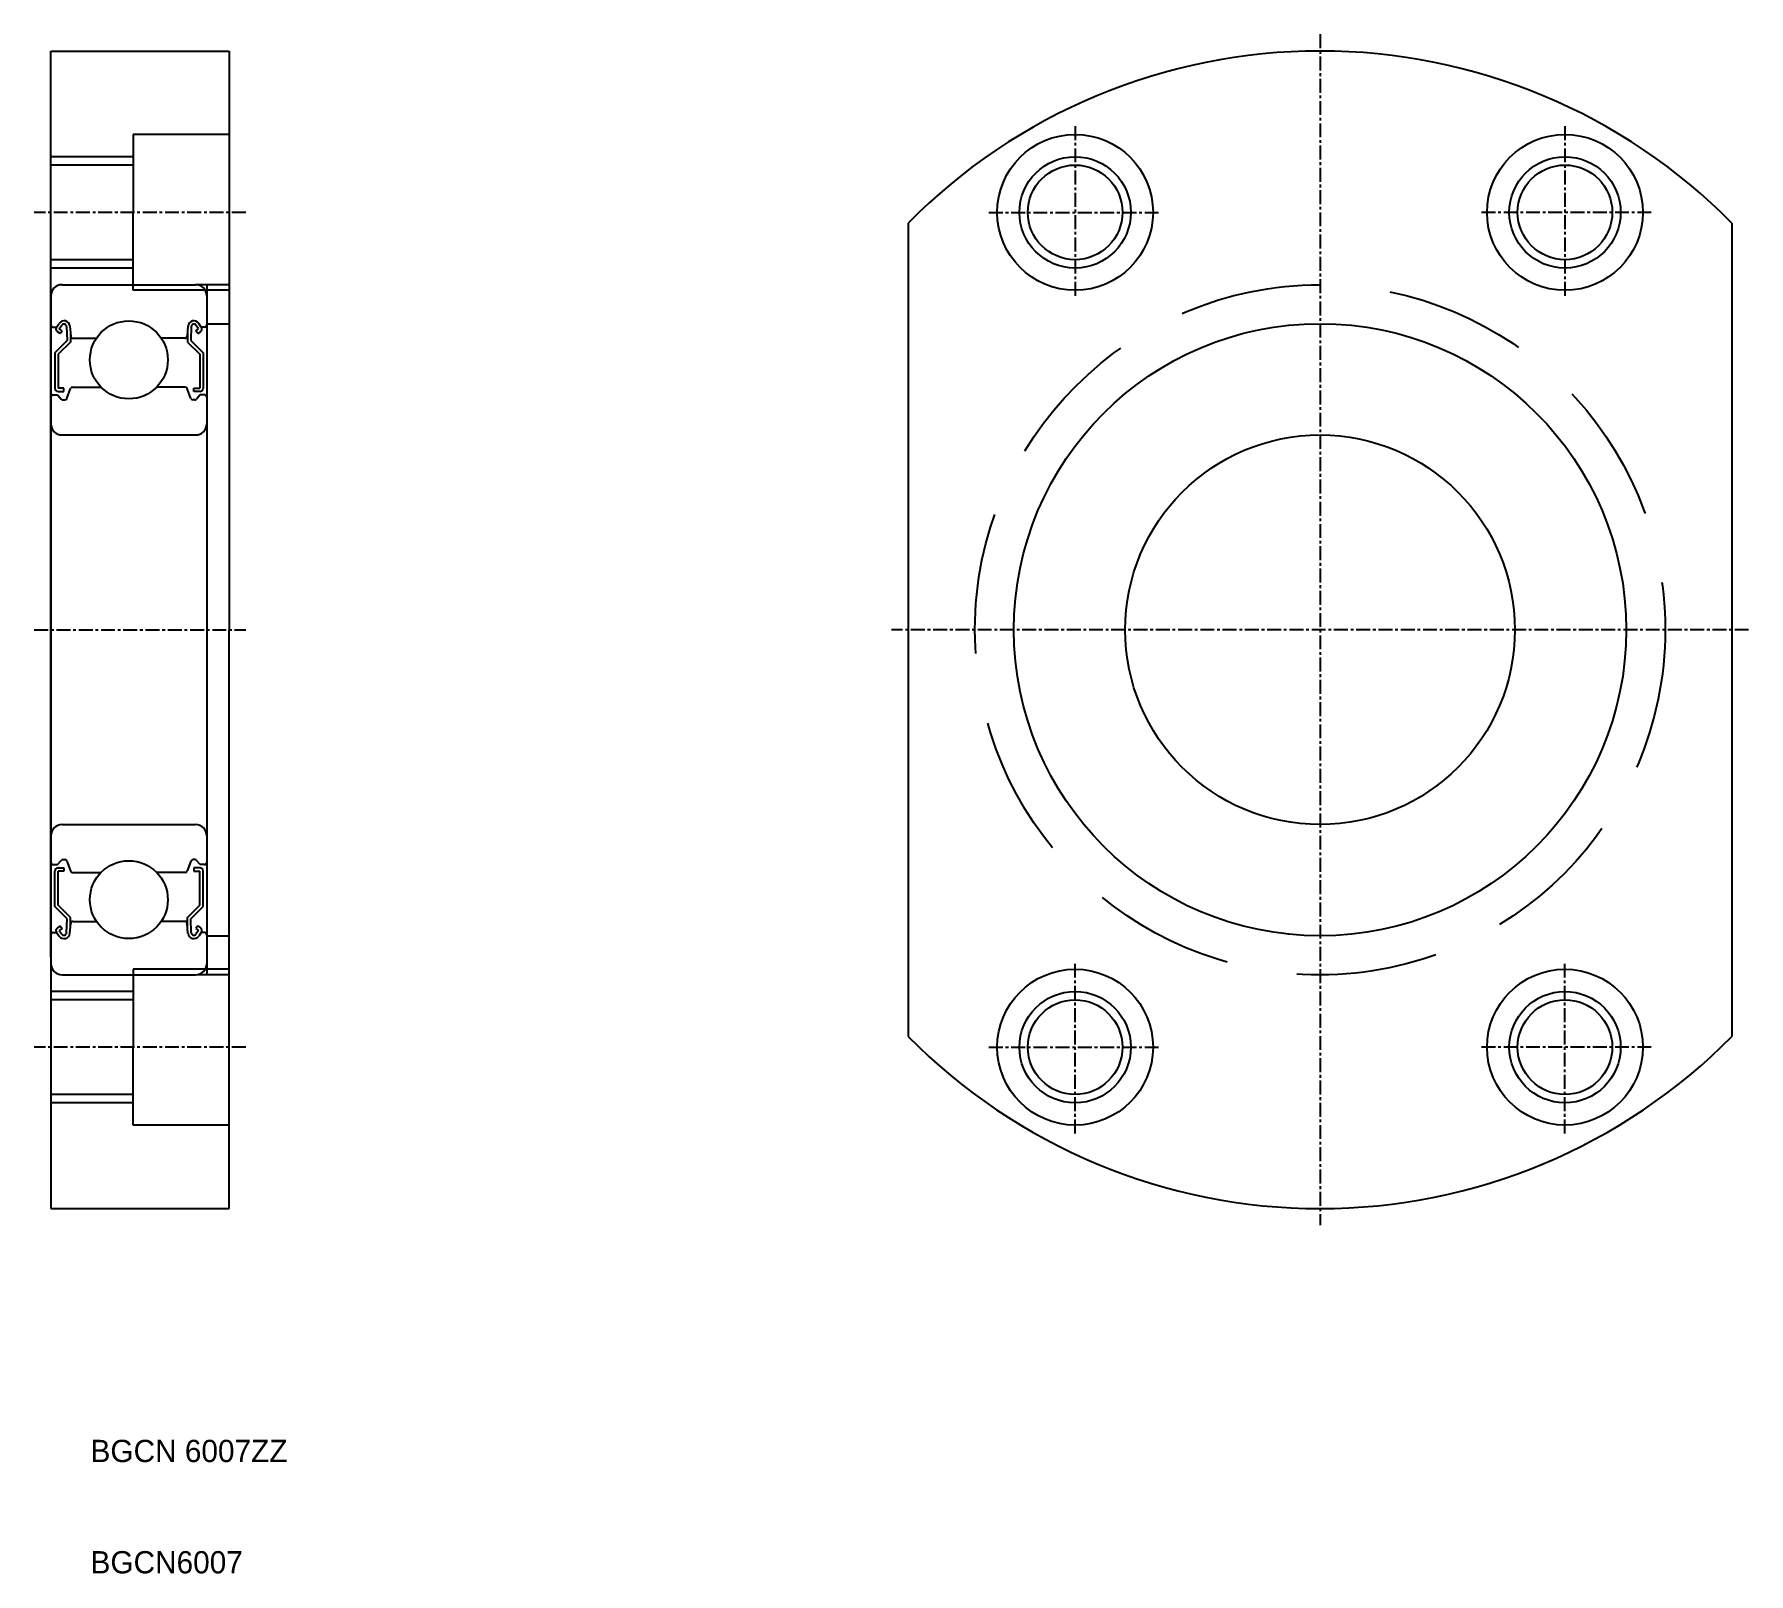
# Model space of a CAD drawing. Extents: x 125 to 279, y 45 to 183.
import ezdxf

# ---------------------------------------------------------------- set-up
doc = ezdxf.new("R2010")
doc.units = 0
doc.linetypes.add('CENTER', pattern=[2, 1.25, -0.25, 0.25, -0.25])
doc.linetypes.add('DASHED', pattern=[19.05, 12.7, -6.35])
doc.layers.get('0').update_dxf_attribs({"linetype": 'CONTINUOUS'})
doc.layers.add('CENTER', color=1, linetype='CENTER')

msp = doc.modelspace()

# ---------------------------------------------------------------- linework, layer by layer
for p, q in [((126.84, 129.5), (126.84, 181.5)), ((126.84, 181.5), (142.84, 181.5)), ((142.84, 181.5), (142.84, 129.5)), ((203.84, 166.04), (203.84, 92.96)), ((277.84, 166.04), (277.84, 92.96)), ((127.84, 160.5), (139.84, 160.5)), ((142.84, 160.5), (140.04, 160.5)), ((140.84, 160.5), (140.84, 98.5)), ((126.84, 159.5), (126.84, 99.5)), ((126.84, 100.1), (126.84, 158.9)), ((127.04, 156.7), (127.34, 156.7)), ((127.34, 156.7), (127.58, 157.03)), ((127.66, 156.11), (127.42, 156.28)), ((127.59, 156.53), (127.82, 156.86)), ((127.84, 156.36), (127.59, 156.53)), ((127.66, 156.11), (127.84, 156.36)), ((128.24, 156.74), (128.29, 155.48)), ((128.54, 156.77), (128.62, 155.88)), ((128.59, 156.22), (128.59, 155.35)), ((128.82, 155.7), (130.94, 155.7)), ((138.87, 155.7), (136.75, 155.7)), ((139.15, 156.77), (139.07, 155.88)), ((139.1, 156.22), (139.1, 155.35)), ((139.45, 156.74), (139.4, 155.48)), ((139.85, 156.36), (140.1, 156.53)), ((140.03, 156.11), (139.85, 156.36)), ((140.1, 156.53), (139.87, 156.86)), ((140.03, 156.11), (140.27, 156.28)), ((140.34, 156.7), (140.11, 157.03)), ((140.64, 156.7), (140.34, 156.7)), ((140.84, 157), (142.84, 157)), ((128.29, 155.48), (127.19, 154.38)), ((127.19, 154.38), (127.19, 151.2)), ((128.59, 155.35), (127.49, 154.25)), ((127.49, 154.25), (127.49, 151.2)), ((139.1, 155.35), (140.2, 154.25)), ((139.4, 155.48), (140.5, 154.38)), ((140.2, 154.25), (140.2, 151.2)), ((140.5, 154.38), (140.5, 151.2)), ((128.01, 151.2), (127.49, 151.2)), ((128.01, 150.9), (128.01, 151.2)), ((128.28, 150.28), (128.6, 151.17)), ((128.79, 151.3), (131.34, 151.3)), ((138.9, 151.3), (136.34, 151.3)), ((139.41, 150.28), (139.09, 151.17)), ((139.68, 150.9), (139.68, 151.2)), ((139.68, 151.2), (140.2, 151.2)), ((127.04, 150.6), (127.44, 150.6)), ((127.44, 150.6), (127.76, 150.22)), ((127.49, 150.9), (128.01, 150.9)), ((127.92, 150.15), (128.09, 150.15)), ((139.77, 150.15), (139.6, 150.15)), ((140.2, 150.9), (139.68, 150.9)), ((140.24, 150.6), (139.93, 150.22)), ((140.64, 150.6), (140.24, 150.6)), ((127.84, 147), (139.84, 147)), ((126.84, 129.5), (126.84, 77.5)), ((142.84, 77.5), (142.84, 129.5)), ((127.84, 112), (139.84, 112)), ((127.04, 108.4), (127.44, 108.4)), ((127.19, 104.63), (127.19, 107.8)), ((127.44, 108.4), (127.76, 108.78)), ((127.49, 108.1), (128.01, 108.1)), ((127.49, 104.75), (127.49, 107.8)), ((128.01, 107.8), (127.49, 107.8)), ((127.92, 108.85), (128.09, 108.85)), ((128.01, 108.1), (128.01, 107.8)), ((128.28, 108.72), (128.6, 107.83)), ((139.41, 108.72), (139.09, 107.83)), ((139.77, 108.85), (139.6, 108.85)), ((139.68, 108.1), (139.68, 107.8)), ((140.2, 108.1), (139.68, 108.1)), ((139.68, 107.8), (140.2, 107.8)), ((140.24, 108.4), (139.93, 108.78)), ((140.2, 104.75), (140.2, 107.8)), ((140.64, 108.4), (140.24, 108.4)), ((140.5, 104.63), (140.5, 107.8)), ((128.79, 107.7), (131.34, 107.7)), ((138.9, 107.7), (136.34, 107.7)), ((128.59, 103.65), (127.49, 104.75)), ((139.1, 103.65), (140.2, 104.75)), ((128.29, 103.53), (127.19, 104.63)), ((128.24, 102.27), (128.29, 103.53)), ((128.59, 102.78), (128.59, 103.65)), ((128.82, 103.3), (130.94, 103.3)), ((138.87, 103.3), (136.75, 103.3)), ((139.1, 102.78), (139.1, 103.65)), ((139.4, 103.53), (140.5, 104.63)), ((139.45, 102.27), (139.4, 103.53)), ((127.04, 102.3), (127.34, 102.3)), ((127.34, 102.3), (127.58, 101.97)), ((127.66, 102.89), (127.42, 102.72)), ((127.84, 102.65), (127.59, 102.47)), ((127.59, 102.47), (127.82, 102.15)), ((127.66, 102.89), (127.84, 102.65)), ((128.54, 102.23), (128.62, 103.12)), ((139.15, 102.23), (139.07, 103.12)), ((140.03, 102.89), (139.85, 102.65)), ((139.85, 102.65), (140.1, 102.47)), ((140.1, 102.47), (139.87, 102.15)), ((140.03, 102.89), (140.27, 102.72)), ((140.34, 102.3), (140.11, 101.97)), ((140.64, 102.3), (140.34, 102.3)), ((140.84, 102), (142.84, 102)), ((127.84, 98.5), (139.84, 98.5)), ((130.89, 98.5), (130.89, 98.5)), ((133.34, 98.5), (133.34, 98.5)), ((142.84, 98.5), (140.04, 98.5)), ((126.84, 77.5), (142.84, 77.5))]:
    msp.add_line(p, q)
at = {"color": 3, "linetype": 'DASHED'}
for p, q in [((142.84, 174), (134.24, 174)), ((134.24, 174), (134.24, 167)), ((134.24, 172), (126.84, 172)), ((134.24, 171.25), (126.84, 171.25)), ((134.24, 160), (134.24, 167)), ((134.24, 162.75), (126.84, 162.75)), ((134.24, 162), (126.84, 162)), ((142.84, 160), (134.24, 160)), ((142.84, 99), (134.24, 99)), ((134.24, 99), (134.24, 92)), ((134.24, 97), (126.84, 97)), ((134.24, 96.25), (126.84, 96.25)), ((134.24, 85), (134.24, 92)), ((134.24, 87.75), (126.84, 87.75)), ((134.24, 87), (126.84, 87)), ((142.84, 85), (134.24, 85))]:
    msp.add_line(p, q, dxfattribs=at)
for centre, radius in [((218.84, 167), 7), ((262.84, 167), 7), ((218.84, 167), 4.25), ((262.84, 167), 4.25), ((240.84, 129.5), 27.5), ((240.84, 129.5), 17.5), ((218.84, 92), 7), ((262.84, 92), 7), ((218.84, 92), 4.25), ((262.84, 92), 4.25)]:
    msp.add_circle(centre, radius)
at = {"color": 3}
for centre in [(218.84, 167), (262.84, 167), (218.84, 92), (262.84, 92)]:
    msp.add_circle(centre, 5, dxfattribs=at)
at = {"color": 3, "linetype": 'DASHED'}
msp.add_circle((240.84, 129.5), 31, dxfattribs=at)
at = {"color": 7, "linetype": 'CONTINUOUS'}
for centre in [(133.84, 153.75), (133.84, 105.25)]:
    msp.add_circle(centre, 3.5, dxfattribs=at)
for centre, radius, start, end in [((240.84, 129.5), 52, 44.6398, 135.3602), ((127.84, 159.5), 1, 90, 180), ((139.84, 159.5), 1, 0, 90), ((128.01, 156.73), 0.53, 5.0651, 144.9356), ((139.68, 156.73), 0.53, 35.0644, 174.9349), ((127.04, 156.9), 0.2, 180, 270), ((127.59, 156.53), 0.3, 144.9356, 235.0377), ((128.01, 156.73), 0.23, 2.1311, 144.9356), ((128.82, 155.9), 0.2, 185.0651, 270), ((138.87, 155.9), 0.2, 270, 354.9349), ((139.68, 156.73), 0.23, 35.0644, 177.8689), ((140.1, 156.53), 0.3, 304.9623, 35.0644), ((140.64, 156.9), 0.2, 270, 0), ((127.49, 151.2), 0.3, 180, 270), ((128.79, 151.1), 0.2, 90, 159.9703), ((138.9, 151.1), 0.2, 20.0297, 90), ((140.2, 151.2), 0.3, 270, 0), ((127.04, 150.4), 0.2, 90, 180), ((127.92, 150.35), 0.2, 219.9991, 270), ((128.09, 150.35), 0.2, 270, 339.9703), ((139.6, 150.35), 0.2, 200.0297, 270), ((139.77, 150.35), 0.2, 270, 320.0009), ((140.64, 150.4), 0.2, 0, 90), ((127.84, 148), 1, 180, 270), ((139.84, 148), 1, 270, 0), ((127.84, 111), 1, 90, 180), ((139.84, 111), 1, 0, 90), ((127.04, 108.6), 0.2, 180, 270), ((127.49, 107.8), 0.3, 90, 180), ((127.92, 108.65), 0.2, 90, 140.0009), ((128.09, 108.65), 0.2, 20.0297, 90), ((128.79, 107.9), 0.2, 200.0297, 270), ((138.9, 107.9), 0.2, 270, 339.9703), ((139.6, 108.65), 0.2, 90, 159.9703), ((139.77, 108.65), 0.2, 39.9991, 90), ((140.2, 107.8), 0.3, 0, 90), ((140.64, 108.6), 0.2, 270, 0), ((128.82, 103.1), 0.2, 90, 174.9349), ((138.87, 103.1), 0.2, 5.0651, 90), ((127.04, 102.1), 0.2, 90, 180), ((127.59, 102.47), 0.3, 124.9623, 215.0644), ((128.01, 102.28), 0.53, 215.0644, 354.9349), ((128.01, 102.28), 0.23, 215.0644, 357.8689), ((139.68, 102.28), 0.53, 185.0651, 324.9356), ((139.68, 102.28), 0.23, 182.1311, 324.9356), ((140.1, 102.47), 0.3, 324.9356, 55.0377), ((140.64, 102.1), 0.2, 0, 90), ((127.84, 99.5), 1, 180, 270), ((139.84, 99.5), 1, 270, 0), ((240.84, 129.5), 52, 224.6398, 315.3602)]:
    msp.add_arc(centre, radius, start, end)
at = {"layer": 'CENTER', "color": 1, "linetype": 'CENTER'}
for p, q in [((240.84, 183), (240.84, 76)), ((218.84, 174.75), (218.84, 159.25)), ((262.84, 174.75), (262.84, 159.25)), ((144.34, 167), (125.34, 167)), ((211.09, 167), (226.59, 167)), ((270.59, 167), (255.09, 167)), ((125.34, 129.5), (144.34, 129.5)), ((279.34, 129.5), (202.34, 129.5)), ((218.84, 84.25), (218.84, 99.75)), ((262.84, 84.25), (262.84, 99.75)), ((144.34, 92), (125.34, 92)), ((211.09, 92), (226.59, 92)), ((270.59, 92), (255.09, 92))]:
    msp.add_line(p, q, dxfattribs=at)

# ---------------------------------------------------------------- texts
for s, p in [('BGCN 6007ZZ', (130.4, 54.72)), ('BGCN6007', (130.4, 44.72))]:
    msp.add_text(s, height=2).set_placement(p)

doc.saveas('drawing.dxf')
